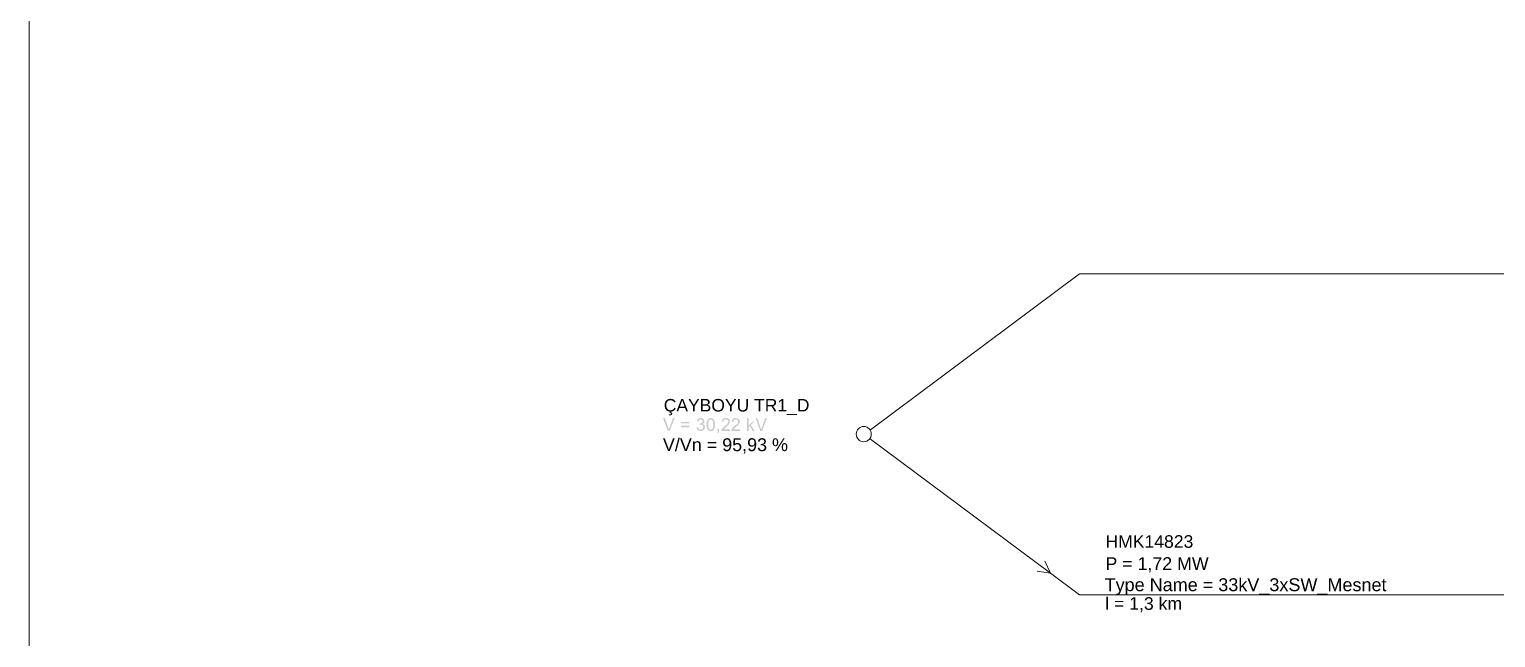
# Model space of a CAD drawing. Header units: millimetres. Extents: x 5 to 459, y 10 to 307.
# Drawn here: x 4.9 to 91.6, y 159.5 to 195.5 of the extents above; entities that cross this region are included whole.
import ezdxf

# ---------------------------------------------------------------- set-up
doc = ezdxf.new("R2010")
doc.units = ezdxf.units.MM
doc.header["$MEASUREMENT"] = 0
doc.layers.get('0').update_dxf_attribs({"linetype": 'CONTINUOUS'})
doc.styles.add('Arial$001', font='arial.ttf', dxfattribs={"height": 0.8937})

msp = doc.modelspace()

# ---------------------------------------------------------------- hatches: boundary and pattern name
h = msp.add_hatch(color=5)
h.paths.add_polyline_path([(42.652, 171.734), (42.354, 172.495), (42.47, 172.495), (42.669, 171.932), (42.669, 171.932), (42.671, 171.928), (42.673, 171.924), (42.675, 171.919), (42.677, 171.914), (42.679, 171.91), (42.681, 171.905), (42.683, 171.9), (42.685, 171.895), (42.686, 171.89), (42.688, 171.885), (42.69, 171.88), (42.691, 171.874), (42.693, 171.869), (42.694, 171.864), (42.696, 171.859), (42.697, 171.854), (42.698, 171.849), (42.699, 171.844), (42.7, 171.839), (42.701, 171.834), (42.701, 171.83), (42.701, 171.825), (42.702, 171.821), (42.702, 171.816), (42.702, 171.816), (42.704, 171.821), (42.706, 171.825), (42.708, 171.83), (42.71, 171.834), (42.712, 171.839), (42.714, 171.844), (42.716, 171.849), (42.718, 171.854), (42.72, 171.859), (42.722, 171.864), (42.725, 171.869), (42.727, 171.874), (42.729, 171.88), (42.731, 171.885), (42.733, 171.89), (42.735, 171.895), (42.737, 171.9), (42.739, 171.905), (42.741, 171.91), (42.743, 171.914), (42.745, 171.919), (42.747, 171.924), (42.749, 171.928), (42.751, 171.932), (42.95, 172.495), (43.049, 172.495), (42.751, 171.734), (42.652, 171.734), (42.751, 171.734)])
h.paths.add_polyline_path([(43.926, 172.18), (43.43, 172.18), (43.43, 172.263), (43.926, 172.263), (43.926, 172.18), (43.926, 172.263)])
h.paths.add_polyline_path([(43.926, 171.949), (43.43, 171.949), (43.43, 172.032), (43.926, 172.032), (43.926, 171.949), (43.926, 172.032)])
edge = h.paths.add_edge_path()
edge.add_line((44.34, 171.932), (44.439, 171.949))
edge.add_spline(control_points=[(44.439, 171.949), (44.439, 171.899), (44.472, 171.85), (44.489, 171.833), (44.489, 171.833), (44.522, 171.816), (44.555, 171.8), (44.588, 171.8), (44.588, 171.8), (44.621, 171.8), (44.671, 171.816), (44.687, 171.85), (44.687, 171.85), (44.72, 171.866), (44.737, 171.916), (44.737, 171.949), (44.737, 171.949), (44.737, 171.998), (44.72, 172.032), (44.704, 172.065), (44.704, 172.065), (44.671, 172.081), (44.638, 172.098), (44.588, 172.098), (44.588, 172.098), (44.571, 172.098), (44.555, 172.098), (44.522, 172.098)], knot_values=[0, 0, 0, 0, 0.035714, 0.035714, 0.035714, 0.035714, 0.071429, 0.071429, 0.071429, 0.071429, 0.107143, 0.107143, 0.107143, 0.107143, 0.142857, 0.142857, 0.142857, 0.142857, 0.178571, 0.178571, 0.178571, 0.178571, 0.214286, 0.214286, 0.214286, 0.214286, 1, 1, 1, 1], degree=3, periodic=0)
edge.add_line((44.522, 172.098), (44.538, 172.164))
edge.add_spline(control_points=[(44.538, 172.164), (44.538, 172.164), (44.555, 172.164), (44.555, 172.164), (44.555, 172.164), (44.588, 172.164), (44.621, 172.18), (44.654, 172.197), (44.654, 172.197), (44.687, 172.214), (44.704, 172.247), (44.704, 172.296), (44.704, 172.296), (44.704, 172.329), (44.687, 172.362), (44.671, 172.379), (44.671, 172.379), (44.654, 172.396), (44.621, 172.412), (44.588, 172.412), (44.588, 172.412), (44.538, 172.412), (44.522, 172.396), (44.489, 172.379), (44.489, 172.379), (44.472, 172.362), (44.456, 172.329), (44.439, 172.28)], knot_values=[0, 0, 0, 0, 0.035714, 0.035714, 0.035714, 0.035714, 0.071429, 0.071429, 0.071429, 0.071429, 0.107143, 0.107143, 0.107143, 0.107143, 0.142857, 0.142857, 0.142857, 0.142857, 0.178571, 0.178571, 0.178571, 0.178571, 0.214286, 0.214286, 0.214286, 0.214286, 1, 1, 1, 1], degree=3, periodic=0)
edge.add_line((44.439, 172.28), (44.356, 172.296))
edge.add_spline(control_points=[(44.356, 172.296), (44.356, 172.362), (44.389, 172.412), (44.422, 172.445), (44.422, 172.445), (44.472, 172.478), (44.522, 172.495), (44.571, 172.495), (44.571, 172.495), (44.621, 172.495), (44.654, 172.478), (44.687, 172.462), (44.687, 172.462), (44.72, 172.445), (44.753, 172.429), (44.77, 172.396), (44.77, 172.396), (44.786, 172.362), (44.803, 172.329), (44.803, 172.296), (44.803, 172.296), (44.803, 172.263), (44.786, 172.23), (44.77, 172.197), (44.77, 172.197), (44.753, 172.18), (44.737, 172.164), (44.704, 172.147), (44.704, 172.147), (44.737, 172.131), (44.77, 172.114), (44.803, 172.081), (44.803, 172.081), (44.82, 172.048), (44.836, 171.998), (44.836, 171.949), (44.836, 171.949), (44.836, 171.883), (44.82, 171.833), (44.77, 171.783), (44.77, 171.783), (44.72, 171.75), (44.654, 171.717), (44.588, 171.717), (44.588, 171.717), (44.522, 171.717), (44.456, 171.734), (44.422, 171.783), (44.422, 171.783), (44.373, 171.816), (44.356, 171.866), (44.34, 171.932)], knot_values=[0, 0, 0, 0, 0.019231, 0.019231, 0.019231, 0.019231, 0.038462, 0.038462, 0.038462, 0.038462, 0.057692, 0.057692, 0.057692, 0.057692, 0.076923, 0.076923, 0.076923, 0.076923, 0.096154, 0.096154, 0.096154, 0.096154, 0.115385, 0.115385, 0.115385, 0.115385, 0.134615, 0.134615, 0.134615, 0.134615, 0.153846, 0.153846, 0.153846, 0.153846, 0.173077, 0.173077, 0.173077, 0.173077, 0.192308, 0.192308, 0.192308, 0.192308, 0.211538, 0.211538, 0.211538, 0.211538, 0.230769, 0.230769, 0.230769, 0.230769, 1, 1, 1, 1], degree=3, periodic=0)
edge = h.paths.add_edge_path()
edge.add_spline(control_points=[(44.935, 172.098), (44.935, 172.197), (44.952, 172.263), (44.968, 172.313), (44.968, 172.313), (44.985, 172.379), (45.018, 172.412), (45.051, 172.445), (45.051, 172.445), (45.084, 172.478), (45.134, 172.495), (45.184, 172.495), (45.184, 172.495), (45.233, 172.495), (45.266, 172.478), (45.299, 172.462), (45.299, 172.462), (45.332, 172.445), (45.349, 172.429), (45.365, 172.396), (45.365, 172.396), (45.382, 172.362), (45.399, 172.329), (45.415, 172.28), (45.415, 172.28), (45.432, 172.247), (45.432, 172.18), (45.432, 172.098), (45.432, 172.098), (45.432, 172.015), (45.432, 171.949), (45.399, 171.899), (45.399, 171.899), (45.382, 171.833), (45.365, 171.8), (45.332, 171.767), (45.332, 171.767), (45.283, 171.734), (45.25, 171.717), (45.184, 171.717), (45.184, 171.717), (45.117, 171.717), (45.051, 171.75), (45.018, 171.8), (45.018, 171.8), (44.968, 171.866), (44.935, 171.965), (44.935, 172.098)], knot_values=[0, 0, 0, 0, 0.020833, 0.020833, 0.020833, 0.020833, 0.041667, 0.041667, 0.041667, 0.041667, 0.0625, 0.0625, 0.0625, 0.0625, 0.083333, 0.083333, 0.083333, 0.083333, 0.104167, 0.104167, 0.104167, 0.104167, 0.125, 0.125, 0.125, 0.125, 0.145833, 0.145833, 0.145833, 0.145833, 0.166667, 0.166667, 0.166667, 0.166667, 0.1875, 0.1875, 0.1875, 0.1875, 0.208333, 0.208333, 0.208333, 0.208333, 0.229167, 0.229167, 0.229167, 0.229167, 1, 1, 1, 1], degree=3, periodic=0)
edge = h.paths.add_edge_path()
edge.add_spline(control_points=[(45.035, 172.098), (45.035, 171.982), (45.051, 171.899), (45.084, 171.866), (45.084, 171.866), (45.117, 171.816), (45.15, 171.8), (45.184, 171.8), (45.184, 171.8), (45.233, 171.8), (45.266, 171.816), (45.299, 171.866), (45.299, 171.866), (45.316, 171.899), (45.332, 171.982), (45.332, 172.098), (45.332, 172.098), (45.332, 172.23), (45.316, 172.313), (45.299, 172.346), (45.299, 172.346), (45.266, 172.396), (45.233, 172.412), (45.184, 172.412), (45.184, 172.412), (45.15, 172.412), (45.117, 172.396), (45.084, 172.362), (45.084, 172.362), (45.051, 172.313), (45.035, 172.23), (45.035, 172.098)], knot_values=[0, 0, 0, 0, 0.03125, 0.03125, 0.03125, 0.03125, 0.0625, 0.0625, 0.0625, 0.0625, 0.09375, 0.09375, 0.09375, 0.09375, 0.125, 0.125, 0.125, 0.125, 0.15625, 0.15625, 0.15625, 0.15625, 0.1875, 0.1875, 0.1875, 0.1875, 0.21875, 0.21875, 0.21875, 0.21875, 1, 1, 1, 1], degree=3, periodic=0)
h.paths.add_polyline_path([(45.581, 171.734), (45.581, 171.833), (45.68, 171.833), (45.68, 171.734), (45.68, 171.734), (45.68, 171.73), (45.68, 171.725), (45.68, 171.721), (45.68, 171.717), (45.68, 171.713), (45.68, 171.709), (45.679, 171.705), (45.679, 171.701), (45.679, 171.696), (45.679, 171.692), (45.678, 171.688), (45.678, 171.684), (45.677, 171.68), (45.677, 171.676), (45.676, 171.672), (45.675, 171.668), (45.674, 171.663), (45.673, 171.659), (45.672, 171.655), (45.67, 171.651), (45.669, 171.647), (45.667, 171.643), (45.665, 171.639), (45.663, 171.634), (45.663, 171.634), (45.661, 171.632), (45.659, 171.63), (45.657, 171.628), (45.655, 171.626), (45.653, 171.624), (45.651, 171.622), (45.648, 171.62), (45.646, 171.618), (45.644, 171.616), (45.641, 171.614), (45.639, 171.612), (45.636, 171.61), (45.634, 171.608), (45.631, 171.606), (45.628, 171.603), (45.625, 171.601), (45.622, 171.599), (45.619, 171.597), (45.616, 171.595), (45.612, 171.593), (45.609, 171.591), (45.605, 171.589), (45.601, 171.587), (45.597, 171.585), (45.564, 171.618), (45.564, 171.618), (45.568, 171.62), (45.572, 171.622), (45.575, 171.624), (45.578, 171.626), (45.581, 171.628), (45.583, 171.63), (45.586, 171.632), (45.588, 171.634), (45.59, 171.637), (45.592, 171.639), (45.593, 171.641), (45.595, 171.643), (45.597, 171.645), (45.598, 171.647), (45.599, 171.649), (45.601, 171.651), (45.602, 171.653), (45.604, 171.655), (45.605, 171.657), (45.607, 171.659), (45.608, 171.661), (45.61, 171.663), (45.612, 171.665), (45.614, 171.668), (45.614, 171.668), (45.616, 171.67), (45.617, 171.672), (45.619, 171.674), (45.621, 171.676), (45.622, 171.678), (45.623, 171.68), (45.624, 171.682), (45.625, 171.685), (45.626, 171.687), (45.627, 171.689), (45.628, 171.692), (45.628, 171.694), (45.629, 171.697), (45.629, 171.7), (45.629, 171.703), (45.63, 171.706), (45.63, 171.709), (45.63, 171.712), (45.63, 171.715), (45.63, 171.718), (45.63, 171.722), (45.63, 171.726), (45.63, 171.73), (45.63, 171.734), (45.581, 171.734), (45.63, 171.734)])
h.paths.add_polyline_path([(46.325, 171.816), (46.325, 171.734), (45.829, 171.734), (45.829, 171.734), (45.827, 171.736), (45.825, 171.738), (45.824, 171.741), (45.823, 171.743), (45.822, 171.746), (45.822, 171.749), (45.821, 171.752), (45.821, 171.755), (45.821, 171.758), (45.822, 171.761), (45.822, 171.764), (45.823, 171.767), (45.823, 171.77), (45.824, 171.773), (45.824, 171.776), (45.825, 171.779), (45.826, 171.782), (45.826, 171.785), (45.827, 171.788), (45.828, 171.79), (45.828, 171.793), (45.828, 171.795), (45.829, 171.798), (45.829, 171.8), (45.831, 171.804), (45.833, 171.808), (45.835, 171.812), (45.837, 171.816), (45.839, 171.821), (45.841, 171.825), (45.844, 171.829), (45.846, 171.833), (45.848, 171.837), (45.851, 171.841), (45.853, 171.845), (45.856, 171.85), (45.858, 171.854), (45.861, 171.858), (45.864, 171.862), (45.867, 171.866), (45.87, 171.87), (45.873, 171.874), (45.876, 171.878), (45.88, 171.883), (45.883, 171.887), (45.887, 171.891), (45.891, 171.895), (45.895, 171.899), (45.899, 171.903), (45.903, 171.907), (45.907, 171.912), (45.912, 171.916), (45.916, 171.92), (45.92, 171.924), (45.924, 171.929), (45.929, 171.933), (45.933, 171.937), (45.937, 171.942), (45.942, 171.946), (45.947, 171.951), (45.951, 171.956), (45.956, 171.96), (45.961, 171.965), (45.966, 171.97), (45.971, 171.975), (45.976, 171.981), (45.982, 171.986), (45.987, 171.991), (45.993, 171.997), (45.999, 172.003), (46.005, 172.009), (46.011, 172.015), (46.011, 172.015), (46.021, 172.023), (46.031, 172.031), (46.04, 172.039), (46.049, 172.047), (46.058, 172.054), (46.067, 172.062), (46.075, 172.069), (46.083, 172.076), (46.091, 172.082), (46.098, 172.089), (46.105, 172.096), (46.112, 172.102), (46.119, 172.108), (46.125, 172.114), (46.131, 172.12), (46.137, 172.125), (46.143, 172.131), (46.148, 172.136), (46.153, 172.141), (46.158, 172.146), (46.163, 172.151), (46.168, 172.155), (46.172, 172.16), (46.176, 172.164), (46.18, 172.17), (46.184, 172.176), (46.188, 172.182), (46.191, 172.187), (46.195, 172.193), (46.198, 172.198), (46.201, 172.204), (46.204, 172.209), (46.206, 172.214), (46.209, 172.219), (46.211, 172.223), (46.213, 172.228), (46.215, 172.233), (46.217, 172.237), (46.219, 172.242), (46.22, 172.246), (46.222, 172.25), (46.223, 172.255), (46.224, 172.259), (46.224, 172.263), (46.225, 172.267), (46.225, 172.271), (46.226, 172.276), (46.226, 172.28), (46.226, 172.284), (46.225, 172.288), (46.225, 172.292), (46.224, 172.296), (46.224, 172.3), (46.223, 172.305), (46.222, 172.309), (46.22, 172.313), (46.219, 172.317), (46.217, 172.321), (46.215, 172.325), (46.213, 172.329), (46.211, 172.333), (46.209, 172.338), (46.206, 172.342), (46.204, 172.346), (46.201, 172.35), (46.198, 172.354), (46.195, 172.358), (46.191, 172.362), (46.188, 172.367), (46.184, 172.371), (46.18, 172.375), (46.176, 172.379), (46.176, 172.379), (46.174, 172.381), (46.172, 172.383), (46.169, 172.385), (46.167, 172.387), (46.164, 172.389), (46.161, 172.391), (46.157, 172.393), (46.154, 172.395), (46.151, 172.397), (46.147, 172.398), (46.143, 172.4), (46.139, 172.402), (46.135, 172.403), (46.13, 172.405), (46.126, 172.406), (46.121, 172.407), (46.116, 172.408), (46.111, 172.409), (46.106, 172.41), (46.1, 172.411), (46.095, 172.411), (46.089, 172.412), (46.083, 172.412), (46.077, 172.412), (46.077, 172.412), (46.073, 172.412), (46.068, 172.412), (46.064, 172.411), (46.059, 172.411), (46.055, 172.41), (46.05, 172.409), (46.045, 172.408), (46.04, 172.407), (46.035, 172.406), (46.031, 172.405), (46.026, 172.403), (46.021, 172.402), (46.016, 172.4), (46.012, 172.398), (46.008, 172.397), (46.003, 172.395), (45.999, 172.393), (45.995, 172.391), (45.992, 172.389), (45.988, 172.387), (45.985, 172.385), (45.982, 172.383), (45.98, 172.381), (45.978, 172.379), (45.978, 172.379), (45.974, 172.375), (45.97, 172.371), (45.966, 172.367), (45.962, 172.362), (45.959, 172.358), (45.956, 172.354), (45.953, 172.35), (45.95, 172.345), (45.947, 172.341), (45.945, 172.336), (45.943, 172.332), (45.94, 172.327), (45.938, 172.323), (45.937, 172.318), (45.935, 172.313), (45.934, 172.308), (45.932, 172.303), (45.931, 172.298), (45.93, 172.292), (45.929, 172.287), (45.929, 172.281), (45.928, 172.275), (45.928, 172.269), (45.928, 172.263), (45.928, 172.263), (45.845, 172.28), (45.845, 172.28), (45.845, 172.288), (45.846, 172.296), (45.846, 172.304), (45.847, 172.311), (45.848, 172.319), (45.849, 172.326), (45.85, 172.333), (45.851, 172.34), (45.853, 172.347), (45.855, 172.354), (45.857, 172.36), (45.86, 172.367), (45.862, 172.373), (45.865, 172.379), (45.869, 172.384), (45.872, 172.39), (45.876, 172.395), (45.88, 172.401), (45.885, 172.406), (45.889, 172.411), (45.894, 172.415), (45.9, 172.42), (45.905, 172.424), (45.911, 172.429), (45.918, 172.435), (45.924, 172.44), (45.93, 172.446), (45.936, 172.451), (45.943, 172.455), (45.949, 172.46), (45.955, 172.464), (45.962, 172.468), (45.968, 172.471), (45.975, 172.475), (45.981, 172.478), (45.988, 172.48), (45.995, 172.483), (46.002, 172.485), (46.009, 172.487), (46.016, 172.489), (46.023, 172.49), (46.03, 172.491), (46.038, 172.492), (46.045, 172.493), (46.053, 172.494), (46.061, 172.494), (46.069, 172.495), (46.077, 172.495), (46.087, 172.495), (46.097, 172.494), (46.106, 172.493), (46.116, 172.492), (46.125, 172.491), (46.133, 172.489), (46.142, 172.487), (46.15, 172.485), (46.158, 172.483), (46.165, 172.48), (46.173, 172.477), (46.18, 172.474), (46.187, 172.471), (46.194, 172.468), (46.201, 172.464), (46.208, 172.46), (46.215, 172.457), (46.221, 172.453), (46.228, 172.449), (46.234, 172.445), (46.24, 172.441), (46.246, 172.437), (46.253, 172.433), (46.259, 172.429), (46.259, 172.429), (46.263, 172.424), (46.267, 172.42), (46.271, 172.415), (46.275, 172.411), (46.279, 172.406), (46.283, 172.401), (46.287, 172.395), (46.291, 172.39), (46.294, 172.384), (46.298, 172.379), (46.301, 172.373), (46.304, 172.367), (46.307, 172.36), (46.31, 172.354), (46.313, 172.347), (46.315, 172.34), (46.317, 172.333), (46.319, 172.326), (46.321, 172.319), (46.322, 172.311), (46.324, 172.304), (46.324, 172.296), (46.325, 172.288), (46.325, 172.28), (46.325, 172.276), (46.325, 172.271), (46.324, 172.267), (46.324, 172.263), (46.323, 172.259), (46.322, 172.255), (46.321, 172.251), (46.32, 172.247), (46.319, 172.243), (46.318, 172.24), (46.316, 172.236), (46.315, 172.232), (46.313, 172.229), (46.311, 172.225), (46.31, 172.222), (46.308, 172.218), (46.306, 172.215), (46.304, 172.212), (46.302, 172.209), (46.3, 172.207), (46.298, 172.204), (46.296, 172.201), (46.294, 172.199), (46.292, 172.197), (46.292, 172.193), (46.291, 172.189), (46.291, 172.185), (46.289, 172.18), (46.288, 172.176), (46.287, 172.172), (46.285, 172.168), (46.283, 172.164), (46.281, 172.16), (46.278, 172.156), (46.276, 172.151), (46.273, 172.147), (46.271, 172.143), (46.268, 172.139), (46.265, 172.135), (46.263, 172.131), (46.26, 172.127), (46.257, 172.123), (46.254, 172.118), (46.252, 172.114), (46.249, 172.11), (46.247, 172.106), (46.245, 172.102), (46.242, 172.098), (46.242, 172.098), (46.238, 172.094), (46.234, 172.089), (46.229, 172.085), (46.224, 172.081), (46.22, 172.077), (46.214, 172.072), (46.209, 172.068), (46.204, 172.063), (46.198, 172.059), (46.192, 172.054), (46.186, 172.049), (46.18, 172.044), (46.174, 172.039), (46.168, 172.033), (46.161, 172.028), (46.154, 172.022), (46.147, 172.016), (46.14, 172.009), (46.133, 172.003), (46.125, 171.996), (46.118, 171.989), (46.11, 171.981), (46.102, 171.973), (46.093, 171.965), (46.093, 171.965), (46.087, 171.959), (46.081, 171.953), (46.076, 171.948), (46.07, 171.942), (46.065, 171.936), (46.059, 171.931), (46.054, 171.926), (46.049, 171.921), (46.045, 171.916), (46.04, 171.912), (46.036, 171.908), (46.031, 171.903), (46.027, 171.899), (46.023, 171.895), (46.02, 171.892), (46.016, 171.888), (46.013, 171.885), (46.01, 171.882), (46.007, 171.879), (46.004, 171.876), (46.001, 171.873), (45.999, 171.871), (45.996, 171.868), (45.994, 171.866), (45.994, 171.866), (45.992, 171.864), (45.99, 171.862), (45.988, 171.86), (45.986, 171.858), (45.984, 171.856), (45.982, 171.854), (45.98, 171.852), (45.978, 171.85), (45.976, 171.847), (45.974, 171.845), (45.971, 171.843), (45.969, 171.841), (45.967, 171.839), (45.965, 171.837), (45.963, 171.835), (45.961, 171.833), (45.959, 171.831), (45.957, 171.829), (45.955, 171.827), (45.953, 171.825), (45.951, 171.823), (45.949, 171.821), (45.947, 171.819), (45.945, 171.816), (45.945, 171.816), (46.325, 171.816), (45.945, 171.816)])
h.paths.add_polyline_path([(46.904, 171.816), (46.904, 171.734), (46.408, 171.734), (46.408, 171.734), (46.408, 171.736), (46.408, 171.738), (46.408, 171.741), (46.408, 171.743), (46.408, 171.746), (46.408, 171.749), (46.408, 171.752), (46.408, 171.755), (46.409, 171.758), (46.409, 171.761), (46.409, 171.764), (46.41, 171.767), (46.41, 171.77), (46.411, 171.773), (46.412, 171.776), (46.413, 171.779), (46.414, 171.782), (46.415, 171.785), (46.416, 171.788), (46.417, 171.79), (46.419, 171.793), (46.421, 171.795), (46.422, 171.798), (46.424, 171.8), (46.424, 171.804), (46.425, 171.808), (46.425, 171.812), (46.426, 171.816), (46.427, 171.821), (46.427, 171.825), (46.429, 171.829), (46.43, 171.833), (46.431, 171.837), (46.433, 171.841), (46.435, 171.845), (46.437, 171.85), (46.439, 171.854), (46.441, 171.858), (46.444, 171.862), (46.446, 171.866), (46.449, 171.87), (46.452, 171.874), (46.455, 171.878), (46.459, 171.883), (46.462, 171.887), (46.466, 171.891), (46.47, 171.895), (46.474, 171.899), (46.478, 171.903), (46.482, 171.907), (46.486, 171.912), (46.491, 171.916), (46.495, 171.92), (46.499, 171.924), (46.503, 171.929), (46.508, 171.933), (46.512, 171.937), (46.517, 171.942), (46.521, 171.946), (46.526, 171.951), (46.53, 171.956), (46.535, 171.96), (46.54, 171.965), (46.545, 171.97), (46.55, 171.975), (46.555, 171.981), (46.561, 171.986), (46.566, 171.991), (46.572, 171.997), (46.578, 172.003), (46.584, 172.009), (46.59, 172.015), (46.59, 172.015), (46.6, 172.023), (46.61, 172.031), (46.62, 172.039), (46.63, 172.047), (46.639, 172.054), (46.648, 172.062), (46.658, 172.069), (46.666, 172.076), (46.675, 172.082), (46.683, 172.089), (46.692, 172.096), (46.699, 172.102), (46.707, 172.108), (46.714, 172.114), (46.721, 172.12), (46.728, 172.125), (46.735, 172.131), (46.741, 172.136), (46.747, 172.141), (46.753, 172.146), (46.758, 172.151), (46.763, 172.155), (46.767, 172.16), (46.772, 172.164), (46.774, 172.17), (46.776, 172.176), (46.778, 172.182), (46.78, 172.187), (46.782, 172.193), (46.784, 172.198), (46.786, 172.204), (46.788, 172.209), (46.79, 172.214), (46.791, 172.219), (46.793, 172.223), (46.795, 172.228), (46.796, 172.233), (46.797, 172.237), (46.799, 172.242), (46.8, 172.246), (46.801, 172.25), (46.802, 172.255), (46.803, 172.259), (46.804, 172.263), (46.804, 172.267), (46.805, 172.271), (46.805, 172.276), (46.805, 172.28), (46.805, 172.284), (46.805, 172.288), (46.804, 172.292), (46.804, 172.296), (46.803, 172.3), (46.802, 172.305), (46.801, 172.309), (46.8, 172.313), (46.799, 172.317), (46.797, 172.321), (46.796, 172.325), (46.795, 172.329), (46.793, 172.333), (46.791, 172.338), (46.79, 172.342), (46.788, 172.346), (46.786, 172.35), (46.784, 172.354), (46.782, 172.358), (46.78, 172.362), (46.778, 172.367), (46.776, 172.371), (46.774, 172.375), (46.772, 172.379), (46.772, 172.379), (46.768, 172.381), (46.764, 172.383), (46.759, 172.385), (46.755, 172.387), (46.751, 172.389), (46.747, 172.391), (46.743, 172.393), (46.739, 172.395), (46.735, 172.397), (46.73, 172.398), (46.726, 172.4), (46.722, 172.402), (46.718, 172.403), (46.714, 172.405), (46.71, 172.406), (46.706, 172.407), (46.701, 172.408), (46.697, 172.409), (46.693, 172.41), (46.689, 172.411), (46.685, 172.411), (46.681, 172.412), (46.677, 172.412), (46.673, 172.412), (46.673, 172.412), (46.666, 172.412), (46.66, 172.412), (46.655, 172.411), (46.649, 172.411), (46.644, 172.41), (46.638, 172.409), (46.633, 172.408), (46.628, 172.407), (46.623, 172.406), (46.618, 172.405), (46.613, 172.403), (46.608, 172.402), (46.604, 172.4), (46.599, 172.398), (46.595, 172.397), (46.59, 172.395), (46.586, 172.393), (46.582, 172.391), (46.578, 172.389), (46.573, 172.387), (46.569, 172.385), (46.565, 172.383), (46.561, 172.381), (46.557, 172.379), (46.557, 172.379), (46.553, 172.375), (46.549, 172.371), (46.546, 172.367), (46.543, 172.362), (46.54, 172.358), (46.538, 172.354), (46.535, 172.35), (46.533, 172.345), (46.532, 172.341), (46.53, 172.336), (46.529, 172.332), (46.528, 172.327), (46.527, 172.323), (46.526, 172.318), (46.525, 172.313), (46.525, 172.308), (46.524, 172.303), (46.524, 172.298), (46.524, 172.292), (46.524, 172.287), (46.524, 172.281), (46.524, 172.275), (46.524, 172.269), (46.524, 172.263), (46.524, 172.263), (46.424, 172.28), (46.424, 172.28), (46.425, 172.288), (46.425, 172.296), (46.426, 172.304), (46.427, 172.311), (46.428, 172.319), (46.43, 172.326), (46.432, 172.333), (46.434, 172.34), (46.437, 172.347), (46.439, 172.354), (46.442, 172.36), (46.445, 172.367), (46.448, 172.373), (46.452, 172.379), (46.455, 172.384), (46.459, 172.39), (46.462, 172.395), (46.466, 172.401), (46.47, 172.406), (46.474, 172.411), (46.478, 172.415), (46.482, 172.42), (46.486, 172.424), (46.491, 172.429), (46.497, 172.435), (46.503, 172.44), (46.509, 172.446), (46.516, 172.451), (46.522, 172.455), (46.528, 172.46), (46.535, 172.464), (46.541, 172.468), (46.548, 172.471), (46.555, 172.475), (46.562, 172.478), (46.569, 172.48), (46.576, 172.483), (46.584, 172.485), (46.592, 172.487), (46.6, 172.489), (46.608, 172.49), (46.616, 172.491), (46.625, 172.492), (46.634, 172.493), (46.643, 172.494), (46.653, 172.494), (46.662, 172.495), (46.673, 172.495), (46.681, 172.495), (46.689, 172.494), (46.697, 172.493), (46.704, 172.492), (46.712, 172.491), (46.719, 172.489), (46.727, 172.487), (46.734, 172.485), (46.741, 172.483), (46.748, 172.48), (46.755, 172.477), (46.761, 172.474), (46.768, 172.471), (46.775, 172.468), (46.781, 172.464), (46.788, 172.46), (46.794, 172.457), (46.8, 172.453), (46.807, 172.449), (46.813, 172.445), (46.819, 172.441), (46.826, 172.437), (46.832, 172.433), (46.838, 172.429), (46.838, 172.429), (46.844, 172.424), (46.85, 172.42), (46.855, 172.415), (46.86, 172.411), (46.865, 172.406), (46.869, 172.401), (46.873, 172.395), (46.877, 172.39), (46.881, 172.384), (46.884, 172.379), (46.887, 172.373), (46.89, 172.367), (46.892, 172.36), (46.894, 172.354), (46.896, 172.347), (46.898, 172.34), (46.9, 172.333), (46.901, 172.326), (46.902, 172.319), (46.903, 172.311), (46.903, 172.304), (46.904, 172.296), (46.904, 172.288), (46.904, 172.28), (46.904, 172.276), (46.904, 172.271), (46.903, 172.267), (46.903, 172.263), (46.902, 172.259), (46.902, 172.255), (46.901, 172.251), (46.9, 172.247), (46.899, 172.243), (46.898, 172.24), (46.897, 172.236), (46.896, 172.232), (46.895, 172.229), (46.894, 172.225), (46.893, 172.222), (46.892, 172.218), (46.891, 172.215), (46.89, 172.212), (46.889, 172.209), (46.889, 172.207), (46.888, 172.204), (46.888, 172.201), (46.888, 172.199), (46.888, 172.197), (46.886, 172.193), (46.883, 172.189), (46.881, 172.185), (46.879, 172.18), (46.877, 172.176), (46.875, 172.172), (46.873, 172.168), (46.87, 172.164), (46.868, 172.16), (46.866, 172.156), (46.863, 172.151), (46.861, 172.147), (46.858, 172.143), (46.855, 172.139), (46.853, 172.135), (46.85, 172.131), (46.847, 172.127), (46.843, 172.123), (46.84, 172.118), (46.837, 172.114), (46.833, 172.11), (46.829, 172.106), (46.825, 172.102), (46.821, 172.098), (46.821, 172.098), (46.817, 172.094), (46.813, 172.089), (46.808, 172.085), (46.804, 172.081), (46.799, 172.077), (46.794, 172.072), (46.788, 172.068), (46.783, 172.063), (46.777, 172.059), (46.771, 172.054), (46.766, 172.049), (46.759, 172.044), (46.753, 172.039), (46.747, 172.033), (46.74, 172.028), (46.733, 172.022), (46.726, 172.016), (46.719, 172.009), (46.712, 172.003), (46.704, 171.996), (46.697, 171.989), (46.689, 171.981), (46.681, 171.973), (46.673, 171.965), (46.673, 171.965), (46.666, 171.959), (46.66, 171.953), (46.655, 171.948), (46.649, 171.942), (46.644, 171.936), (46.638, 171.931), (46.633, 171.926), (46.628, 171.921), (46.624, 171.916), (46.619, 171.912), (46.615, 171.908), (46.61, 171.903), (46.606, 171.899), (46.603, 171.895), (46.599, 171.892), (46.595, 171.888), (46.592, 171.885), (46.589, 171.882), (46.586, 171.879), (46.583, 171.876), (46.58, 171.873), (46.578, 171.871), (46.575, 171.868), (46.573, 171.866), (46.573, 171.866), (46.571, 171.864), (46.569, 171.862), (46.567, 171.86), (46.565, 171.858), (46.563, 171.856), (46.561, 171.854), (46.559, 171.852), (46.557, 171.85), (46.556, 171.847), (46.554, 171.845), (46.552, 171.843), (46.551, 171.841), (46.549, 171.839), (46.548, 171.837), (46.546, 171.835), (46.545, 171.833), (46.544, 171.831), (46.543, 171.829), (46.542, 171.827), (46.541, 171.825), (46.541, 171.823), (46.541, 171.821), (46.54, 171.819), (46.54, 171.816), (46.54, 171.816), (46.904, 171.816), (46.54, 171.816)])
h.paths.add_polyline_path([(47.334, 171.734), (47.334, 172.495), (47.434, 172.495), (47.434, 172.065), (47.649, 172.28), (47.764, 172.28), (47.549, 172.081), (47.781, 171.734), (47.665, 171.734), (47.5, 172.015), (47.434, 171.949), (47.434, 171.734), (47.334, 171.734), (47.434, 171.734)])
h.paths.add_polyline_path([(48.112, 171.734), (47.831, 172.495), (47.93, 172.495), (48.128, 171.932), (48.128, 171.932), (48.131, 171.928), (48.133, 171.924), (48.135, 171.919), (48.137, 171.914), (48.139, 171.91), (48.141, 171.905), (48.143, 171.9), (48.144, 171.895), (48.146, 171.89), (48.148, 171.885), (48.15, 171.88), (48.151, 171.874), (48.153, 171.869), (48.154, 171.864), (48.155, 171.859), (48.157, 171.854), (48.158, 171.849), (48.159, 171.844), (48.16, 171.839), (48.16, 171.834), (48.161, 171.83), (48.161, 171.825), (48.161, 171.821), (48.162, 171.816), (48.162, 171.816), (48.164, 171.821), (48.166, 171.825), (48.168, 171.83), (48.17, 171.834), (48.172, 171.839), (48.174, 171.844), (48.176, 171.849), (48.178, 171.854), (48.18, 171.859), (48.182, 171.864), (48.184, 171.869), (48.186, 171.874), (48.188, 171.88), (48.191, 171.885), (48.193, 171.89), (48.195, 171.895), (48.197, 171.9), (48.199, 171.905), (48.201, 171.91), (48.203, 171.914), (48.205, 171.919), (48.207, 171.924), (48.209, 171.928), (48.211, 171.932), (48.41, 172.495), (48.509, 172.495), (48.228, 171.734), (48.112, 171.734), (48.228, 171.734)])

# ---------------------------------------------------------------- linework, layer by layer
at = {"color": 5, "linetype": 'Continuous', "lineweight": 20}
msp.add_lwpolyline([(204.955, 287.017), (4.881, 287.017), (4.881, 9.894), (204.955, 9.894)], close=True, dxfattribs=at)
at = {"color": 5, "linetype": 'Continuous', "lineweight": 9}
for points in [[(66.989, 181.015), (54.631, 171.8), (54.631, 171.8)], [(124.251, 181.015), (66.989, 181.015), (66.989, 181.015)], [(65.269, 163.312), (54.631, 171.237), (54.631, 171.237)], [(65.269, 163.312), (66.989, 162.039), (66.989, 162.039)], [(66.989, 162.039), (136.973, 162.039), (136.973, 162.039)]]:
    msp.add_lwpolyline(points, dxfattribs=at)
at = {"color": 5, "linetype": 'Continuous', "lineweight": 5}
for points in [[(64.938, 164.024), (65.269, 163.312), (65.269, 163.312)], [(64.938, 164.024), (65.269, 163.312), (65.269, 163.312)], [(64.491, 163.428), (65.269, 163.312), (65.269, 163.312)], [(64.491, 163.428), (65.269, 163.312), (65.269, 163.312)]]:
    msp.add_lwpolyline(points, dxfattribs=at)
at = {"color": 5, "linetype": 'Continuous', "lineweight": 20}
msp.add_open_spline([(54.68, 171.535), (54.68, 171.783), (54.482, 171.998), (54.233, 171.998), (54.233, 171.998), (53.985, 171.998), (53.787, 171.783), (53.787, 171.535), (53.787, 171.535), (53.787, 171.304), (53.985, 171.088), (54.233, 171.088), (54.233, 171.088), (54.482, 171.088), (54.68, 171.304), (54.68, 171.535)], degree=3, knots=[0, 0, 0, 0, 0.0625, 0.0625, 0.0625, 0.062501, 0.125, 0.125, 0.125, 0.125001, 0.1875, 0.1875, 0.1875, 0.187501, 1, 1, 1, 1], dxfattribs=at)

# ---------------------------------------------------------------- texts
at = {"color": 5, "style": 'Arial$001'}
for s, height, p in [('ÇAYBOYU TR1_D', 0.74007, (42.404, 172.878)), ('V/Vn = 95,93 %', 0.75892, (42.354, 170.533)), ('HMK14823', 0.7438, (68.528, 164.816)), ('P = 1,72 MW', 0.75268, (68.528, 163.506)), ('Type Name = 33kV_3xSW_Mesnet', 0.763, (68.478, 162.25)), ('l = 1,3 km', 0.747, (68.511, 161.146))]:
    msp.add_text(s, height=height, dxfattribs=at).set_placement(p)

doc.saveas('drawing.dxf')
